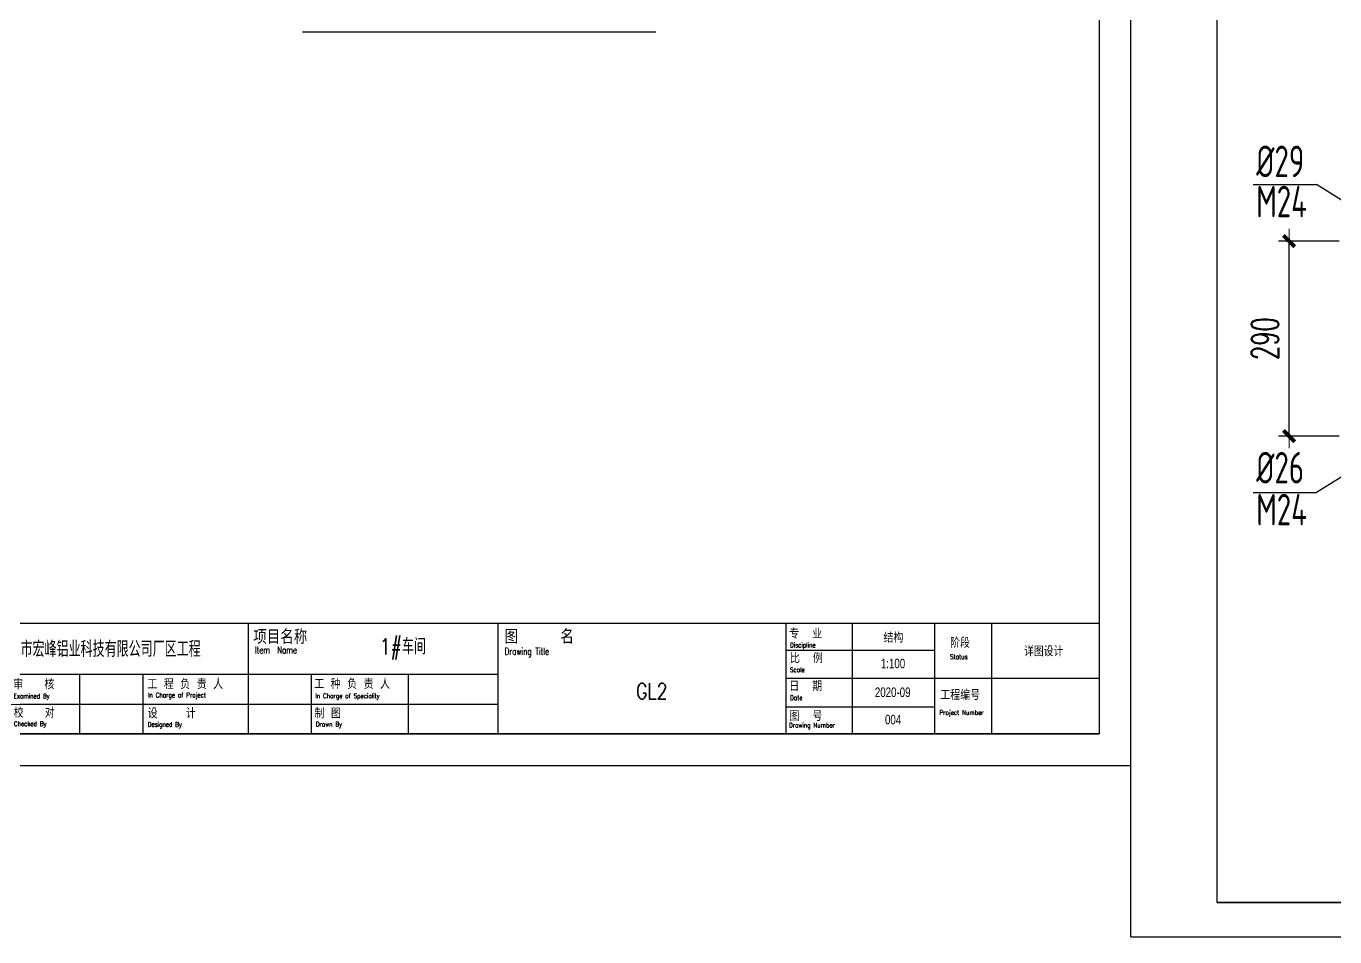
# Model space of a CAD drawing. Header units: inches. Extents: x 129725932 to 129894734, y 55771230 to 55809283.
# Drawn here: x 129809653 to 129815489, y 55800147 to 55804209 of the extents above; entities that cross this region are included whole.
import ezdxf
from ezdxf.enums import TextEntityAlignment as Align

# ---------------------------------------------------------------- set-up
doc = ezdxf.new("R2010")
doc.units = ezdxf.units.IN
doc.header["$MEASUREMENT"] = 0
for name, color, linetype in [('TEXT', 7, 'Continuous'), ('TK', 140, 'Continuous'), ('尺寸标注', 8, 'Continuous')]:
    doc.layers.add(name, color=color, linetype=linetype)
doc.layers.add('标注', color=8, linetype='Continuous', lineweight=9)
doc.styles.add('ARIAL', font='swisscl.ttf', dxfattribs={"width": 0.7})
doc.styles.add('DIM_FONT', font='romans.shx', dxfattribs={"width": 0.618, "bigfont": '1hztxt.shx'})
doc.styles.add('HZXY', font='romand.shx', dxfattribs={"bigfont": 'hzxy.shx'})
doc.styles.add('ROMANC', font='romanc.shx', dxfattribs={"width": 0.8, "bigfont": 'hztxt.shx'})
doc.styles.add('TSSD_Rein', font='tssdeng.shx', dxfattribs={"width": 0.7, "bigfont": 'atssdchn.shx'})
doc.dimstyles.new('WGH(3)', dxfattribs={"dimscale": 1.2, "dimtxt": 100, "dimasz": 0.3, "dimexe": 40, "dimexo": 40, "dimgap": 40, "dimtad": 1, "dimdec": 0, "dimlfac": 0.333333, "dimzin": 0, "dimdsep": 46, "dimtxsty": 'DIM_FONT', "dimblk1": '_DIMX', "dimblk2": '_DIMX', "dimsah": 1, "dimcen": 0.09, "dimclrd": 3, "dimclre": 3, "dimclrt": 7, "dimadec": 0, "dimazin": 0, "dimtfac": 1, "dimtdec": 0, "dimtix": 1, "dimtmove": 2, "dimatfit": 3, "dimldrblk": '_DIMX', "dimfxl": 0, "dimtolj": 1, "dimtzin": 0, "dimarcsym": 0})

# ---------------------------------------------------------------- blocks, each defined once
blk = doc.blocks.new('TK')
at = {"layer": 'TK', "lineweight": -3}
for p, q in [((6334425.8, 2858636.6), (6334425.8, 2870306.6)), ((6334425.8, 2858636.6), (6334425.8, 2870306.6)), ((6350948.5, 2858636.6), (6350948.5, 2870306.6)), ((6350948.5, 2858636.6), (6350948.5, 2870306.6)), ((6334917, 2858833.1), (6334917, 2870110.2)), ((6334917, 2858833.1), (6334917, 2870110.2)), ((6350752, 2870110.2), (6350752, 2858833.1)), ((6350752, 2870110.2), (6350752, 2858833.1)), ((6339769.6, 2859520.7), (6350752, 2859520.7)), ((6339769.6, 2859520.7), (6350752, 2859520.7)), ((6345461, 2859520.7), (6345461, 2858833.1)), ((6345461, 2859520.7), (6345461, 2858833.1)), ((6347013.7, 2859520.7), (6347013.7, 2858833.1)), ((6347013.7, 2859520.7), (6347013.7, 2858833.1)), ((6347013.7, 2859520.7), (6347013.7, 2858833.1)), ((6347013.7, 2859520.7), (6347013.7, 2858833.1)), ((6348804.1, 2859520.7), (6348804.1, 2858833.1)), ((6349216.7, 2859520.7), (6349216.7, 2858833.1)), ((6349728.7, 2859520.7), (6349728.7, 2858833.1)), ((6350082.3, 2859520.7), (6350082.3, 2858833.1)), ((6349728.7, 2859351.2), (6348804.1, 2859351.2)), ((6343153, 2859204.2), (6347013.7, 2859204.2)), ((6343153, 2859204.2), (6347013.7, 2859204.2)), ((6344413.2, 2859204.2), (6344413.2, 2858833.1)), ((6344806.2, 2859204.2), (6344806.2, 2858833.1)), ((6344806.2, 2859204.2), (6344806.2, 2858833.1)), ((6345853.9, 2859204.2), (6345853.9, 2858833.1)), ((6345853.9, 2859204.2), (6345853.9, 2858833.1)), ((6346455.9, 2859204.2), (6346455.9, 2858833.1)), ((6350752, 2859177.5), (6348804.1, 2859177.5)), ((6343976.7, 2859018.6), (6347013.7, 2859018.6)), ((6343976.7, 2859018.6), (6347013.7, 2859018.6)), ((6349728.7, 2858998.5), (6348804.1, 2858998.5)), ((6350752, 2858833.1), (6334917, 2858833.1)), ((6334917, 2858833.1), (6350752, 2858833.1)), ((6334917, 2858833.1), (6350752, 2858833.1)), ((6350752, 2858833.1), (6334917, 2858833.1)), ((6334425.8, 2858636.6), (6350948.5, 2858636.6)), ((6334425.8, 2858636.6), (6350948.5, 2858636.6))]:
    blk.add_line(p, q, dxfattribs=at)
at = {"layer": 'TK', "lineweight": -3, "style": 'HZXY', "width": 1}
for s, height, p in [('项目名称', 88.41, (6345493, 2859392.2)), ('项目名称', 88.41, (6345493, 2859392.2)), ('图    名', 88.41, (6347054.7, 2859393.4)), ('图    名', 88.41, (6347054.7, 2859393.4)), ('专  业', 58.94, (6348825.2, 2859425.2)), ('阶段', 58.94, (6349824.8, 2859368.6)), ('比  例', 58.94, (6348829.6, 2859273.3)), ('审   核', 58.94, (6344000.8, 2859110.3)), ('审   核', 58.94, (6344000.8, 2859110.3)), ('工 程 负 责 人', 58.94, (6344834.8, 2859111.9)), ('工 程 负 责 人', 58.94, (6344834.8, 2859111.9)), ('工 种 负 责 人', 58.94, (6345872.1, 2859112.8)), ('工 种 负 责 人', 58.94, (6345872.1, 2859112.8)), ('日  期', 58.94, (6348825.2, 2859099.1)), ('工程编号', 58.94, (6349764, 2859044.5)), ('校   对', 58.94, (6344003.6, 2858933.4)), ('校   对', 58.94, (6344003.6, 2858933.4)), ('设    计 ', 58.94, (6344836.4, 2858930.2)), ('设    计 ', 58.94, (6344836.4, 2858930.2)), ('制 图', 58.94, (6345873.9, 2858930)), ('制 图', 58.94, (6345873.9, 2858930)), ('图  号', 58.94, (6348826.7, 2858913.7))]:
    blk.add_text(s, height=height, dxfattribs=at).set_placement(p)
at = {"layer": 'TK', "lineweight": -3, "style": 'ROMANC', "text_generation_flag": 6, "width": 0.75}
for s, height, p in [('Item  Name', 43.22, (6345502.5, 2859333.6)), ('Item  Name', 43.22, (6345502.5, 2859333.6)), ('Drawing Title', 43.222, (6347055.7, 2859325.2)), ('Drawing Title', 43.222, (6347055.7, 2859325.2)), ('Discipline', 29.47, (6348830.1, 2859370.7)), ('Status', 29.47, (6349824.6, 2859298.2)), ('Scale', 29.47, (6348829.4, 2859217)), ('Examined By', 29.47, (6344003.5, 2859053.7)), ('Examined By', 29.47, (6344003.5, 2859053.7)), ('In Charge of Project', 29.47, (6344839.1, 2859059.6)), ('In Charge of Project', 29.47, (6344839.1, 2859059.6)), ('In Charge of Speciality', 29.47, (6345879.2, 2859054.9)), ('In Charge of Speciality', 29.47, (6345879.2, 2859054.9)), ('Date', 29.47, (6348830.1, 2859043.5)), ('Project Number', 29.47, (6349759.1, 2858951.3)), ('Checked By', 29.47, (6344005.3, 2858881.5)), ('Checked By', 29.47, (6344005.3, 2858881.5)), ('Designed By', 29.47, (6344836.6, 2858877.3)), ('Designed By', 29.47, (6344836.6, 2858877.3)), ('Drawn By', 29.47, (6345882, 2858878.9)), ('Drawn By', 29.47, (6345882, 2858878.9)), ('Drawing Number', 29.47, (6348823.9, 2858872.2))]:
    blk.add_text(s, height=height, rotation=180, dxfattribs=at).set_placement(p)
at = {"layer": 'TK', "lineweight": -3}
for tag, height, style, width, p in [('DISCIPLINE', 58.9, 'HZXY', 1, (6349472.7, 2859435.4)), ('PROJECT-NAME', 98.2, 'HZXY', 0.8, (6344531.8, 2859366.2)), ('ITEM-NAME', 98.2, 'HZXY', 0.8, (6346423, 2859369.9)), ('STATUS', 58.9, 'HZXY', 0.8, (6350406.5, 2859350.8)), ('SCALE', 58.9, 'ARIAL', 1, (6349470.2, 2859271.1)), ('版本号', 58.9, 'HZXY', 1, (6342281.9, 2859251.5)), ('REWORK-DATE', 58.9, 'ARIAL', 1, (6342814.4, 2859259)), ('DRAWING-TITLE', 98.2, 'HZXY', 0.8, (6347969.5, 2859229.5)), ('DRAWING-TITLE', 98.2, 'HZXY', 0.8, (6347970.5, 2859098.8)), ('版本号', 58.9, 'HZXY', 1, (6342281.9, 2859078.2)), ('REWORK-DATE', 58.9, 'ARIAL', 1, (6342814.4, 2859087.1)), ('DATE', 58.9, 'ARIAL', 1, (6349468, 2859092.1)), ('DRAWING-TITLE', 98.2, 'HZXY', 0.8, (6347972.1, 2858962.5)), ('PROJECT-NUMBER', 58.9, 'ARIAL', 0.9, (6350395.7, 2859013.3)), ('版本号', 58.9, 'HZXY', 1, (6342281.9, 2858912.2)), ('REWORK-DATE', 58.9, 'ARIAL', 1, (6342814.4, 2858915.2)), ('DRAWING-NUMBER', 58.9, 'ARIAL', 1, (6349470.8, 2858922))]:
    blk.add_attdef(tag, text='', height=height, dxfattribs=dict(at, style=style, width=width)).set_placement(p, align=Align.MIDDLE)
blk = doc.blocks.new('_DIMX')
blk.add_line((-150, 0), (150, 0))
at = {"const_width": 50}
blk.add_lwpolyline([(-70, -70), (70, 70)], dxfattribs=at)
blk = doc.blocks.new('*D454')
at = {"layer": 'Defpoints', "color": 0}
for p in [(129815285.2, 55803250.7), (129815556.3, 55803250.7), (129815556.3, 55802380.7)]:
    blk.add_point(p, dxfattribs=at)
at = {"layer": '标注', "color": 3, "lineweight": -2}
for p, q in [((129815508.3, 55803250.7), (129815237.2, 55803250.7)), ((129815285.2, 55802381), (129815285.2, 55803250.3)), ((129815508.3, 55802380.7), (129815237.2, 55802380.7))]:
    blk.add_line(p, q, dxfattribs=at)
at = {"layer": '标注', "color": 3, "lineweight": -2, "xscale": 0.3599999999999997, "yscale": 0.3599999999999997, "zscale": 0.3599999999999997}
for p, rotation in [((129815285.2, 55803250.7), 90), ((129815285.2, 55802380.7), 270)]:
    blk.add_blockref('_DIMX', p, dxfattribs=dict(at, rotation=rotation))
at = {"layer": '标注', "color": 7, "insert": (129815177.2, 55802815.7), "char_height": 120, "attachment_point": 5, "rotation": 90, "style": 'DIM_FONT'}
blk.add_mtext('\\A1;290', dxfattribs=at)

msp = doc.modelspace()

# ---------------------------------------------------------------- linework, layer by layer
msp.add_line((129810884.9, 55804184.4), (129812460.3, 55804184.4))
at = {"layer": '尺寸标注'}
for p, q in [((129815124.5, 55803502.8), (129815406.8, 55803502.8)), ((129816051.3, 55803098.6), (129815406.8, 55803502.8)), ((129816051.3, 55802528.6), (129815406.8, 55802128.6)), ((129815124.5, 55802128.6), (129815406.8, 55802128.6))]:
    msp.add_line(p, q, dxfattribs=at)

# ---------------------------------------------------------------- block references
ref = msp.add_blockref('TK', (125258651.1, 53750234.7), dxfattribs=dict(xscale=0.7173618336110094, yscale=0.7173618301973851, zscale=0.7173618351155617))
ref.add_attrib('STATUS', '详图设计', dxfattribs={"layer": 'TK', "lineweight": -3, "height": 42.28, "style": 'HZXY', "width": 0.8}).set_placement((129814190.4, 55801423.8), align=Align.MIDDLE)
ref.add_attrib('PROJECT-NAME', '宣城市宏峰铝业科技有限公司厂区工程', dxfattribs={"layer": 'TK', "lineweight": -3, "height": 70.468, "style": 'HZXY', "width": 0.8}).set_placement((129809976.1, 55801434.8), align=Align.MIDDLE)
ref.add_attrib('DRAWING-TITLE', 'GL2', dxfattribs={"layer": 'TK', "lineweight": -3, "height": 70.47, "style": 'HZXY', "width": 0.8}).set_placement((129812442.9, 55801243), align=Align.MIDDLE)
ref.add_attrib('ITEM-NAME', '1#车间', dxfattribs={"layer": 'TK', "lineweight": -3, "height": 70.47, "style": 'HZXY', "width": 0.8}).set_placement((129811332.8, 55801437.5), align=Align.MIDDLE)
ref.add_attrib('SCALE', '1:100', dxfattribs={"layer": 'TK', "lineweight": -3, "height": 42.28, "style": 'ARIAL', "width": 1}).set_placement((129813518.7, 55801366.6), align=Align.MIDDLE)
ref.add_attrib('DATE', '2020-09', dxfattribs={"layer": 'TK', "lineweight": -3, "height": 42.28, "style": 'ARIAL', "width": 1}).set_placement((129813517.1, 55801238.2), align=Align.MIDDLE)
ref.add_attrib('DRAWING-NUMBER', '004', dxfattribs={"layer": 'TK', "lineweight": -3, "height": 42.28, "style": 'ARIAL', "width": 1}).set_placement((129813519.1, 55801116.2), align=Align.MIDDLE)
ref.add_attrib('DISCIPLINE', '结构', dxfattribs={"layer": 'TK', "lineweight": -3, "height": 42.28, "style": 'HZXY', "width": 1}).set_placement((129813520.5, 55801484.5), align=Align.MIDDLE)
at = {"xscale": 0.7828574404120445, "yscale": 0.7828574366867542, "zscale": 0.7828574420539636}
msp.add_blockref('TK', (124855626.8, 53562242.2), dxfattribs=at)

# ---------------------------------------------------------------- texts
at = {"layer": 'TEXT', "style": 'TSSD_Rein', "width": 0.7}
for s, p in [('%%C29', (129815138.4, 55803535.9)), ('M24', (129815138.4, 55803356.8)), ('%%C26', (129815138.4, 55802169.5)), ('M24', (129815138.4, 55801982.5))]:
    msp.add_text(s, height=140.62, dxfattribs=at).set_placement(p)

# ---------------------------------------------------------------- dimensions: what is measured, and where the dimension line sits
at = {"layer": '标注'}
dim = msp.add_linear_dim(base=(129815285.2, 55803250.7), p1=(129815556.3, 55802380.7), p2=(129815556.3, 55803250.7), angle=90, dimstyle='WGH(3)', dxfattribs=at)
dim.commit()
dim.dimension.update_dxf_attribs({"geometry": '*D454', "text_midpoint": (129815177.2, 55802815.7)})

doc.saveas('drawing.dxf')
